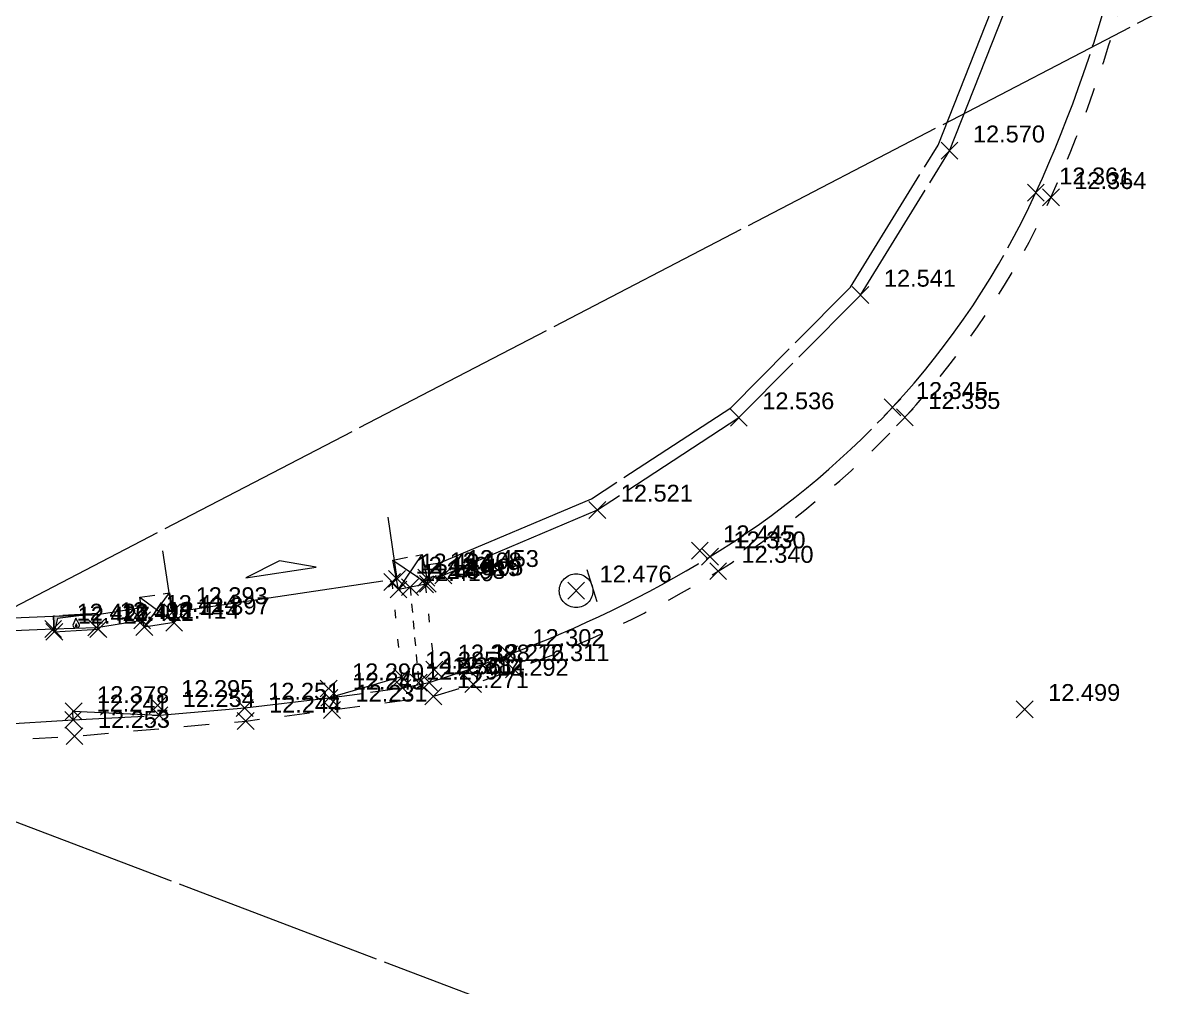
# Model space of a CAD drawing. Header units: metres. Extents: x 1224602 to 1224842, y 7187490 to 7187733.
# Drawn here: x 1224777.69 to 1224791.38, y 7187702.46 to 7187713.89 of the extents above; entities that cross this region are included whole.
import ezdxf

# ---------------------------------------------------------------- set-up
doc = ezdxf.new("R2010")
doc.units = ezdxf.units.M
doc.header["$PDMODE"] = 3
doc.header["$PDSIZE"] = 0.1
for name, pattern in [('LL_0822', [2.5, 2.5, 0]), ('LL_0824', [0.35, 0.1, -0.25]), ('LL_0827', [0.2, 0.1, -0.1]), ('LL_0829', [0.6, 0.3, -0.3]), ('SL_1146', [2.5, 2.5, 0]), ('Socle_Continu', [2.5, 2.5, 0]), ('YL_2901', [2.5, 2.5, 0])]:
    doc.linetypes.add(name, pattern=pattern)
for name, color, linetype, lineweight in [('CLOTU_SCS', 212, 'Socle_Continu', 13), ('GAZFL_SCS', 40, 'Socle_Continu', 13), ('SIGNV_SCS', 20, 'Socle_Continu', 13), ('SIGTA_SCI', 7, 'Socle_Continu', 13), ('SIGTO_SCI', 255, 'Socle_Continu', 13), ('VOIRI_SCS', 7, 'Socle_Continu', 13)]:
    doc.layers.add(name, color=color, linetype=linetype, lineweight=lineweight)
doc.layers.add('SIGTS_PSS', color=7, linetype='Socle_Continu', lineweight=13, true_color=0x9966cc)
doc.styles.get("Standard").update_dxf_attribs({"font": 'arial.ttf'})

# ---------------------------------------------------------------- blocks, each defined once
blk = doc.blocks.new('YP_1521')
at = {"layer": 'SIGTO_SCI', "color": 7, "linetype": 'Socle_Continu'}
blk.add_point((0, 0), dxfattribs=at)
at = {"layer": 'SIGTA_SCI', "linetype": 'Socle_Continu'}
blk.add_attdef('ALT', (0.278, 0.099), '', height=0.2, dxfattribs=at)
at = {"layer": 'SIGTA_SCI', "linetype": 'Socle_Continu', "flags": 9}
blk.add_attdef('CALQUE_ALT', (1.69, -1.18), '', height=0.2, dxfattribs=at)
at = {"layer": 'SIGTO_SCI', "linetype": 'Socle_Continu', "flags": 9}
for tag, p in [('ID', (1.69, 0.105)), ('NATURE', (1.69, -0.216)), ('FAMILLE', (1.69, -0.538)), ('CALQUE', (1.69, -0.859)), ('PCRS', (1.69, -1.823))]:
    blk.add_attdef(tag, p, '', height=0.2, dxfattribs=at)
blk = doc.blocks.new('LP_0841')
at = {"layer": 'VOIRI_SCS', "linetype": 'Socle_Continu', "flags": 128}
blk.add_lwpolyline([(0, 0), (0, 0.5), (1, 0)], dxfattribs=at)
at = {"layer": 'VOIRI_SCS', "linetype": 'Socle_Continu', "flags": 9}
for tag, p in [('ID', (1.428, 0.548)), ('NATURE', (1.428, 0.227)), ('FAMILLE', (1.428, -0.095)), ('CALQUE', (1.428, -0.416)), ('PCRS', (1.428, -0.737))]:
    blk.add_attdef(tag, p, '', height=0.2, dxfattribs=at)
blk = doc.blocks.new('LP_0842')
at = {"layer": 'VOIRI_SCS', "linetype": 'Socle_Continu', "flags": 128}
blk.add_lwpolyline([(1, 0), (1, 0.5), (0, 0)], dxfattribs=at)
at = {"layer": 'VOIRI_SCS', "linetype": 'Socle_Continu', "flags": 9}
for tag, p in [('ID', (1.488, 0.614)), ('NATURE', (1.488, 0.292)), ('FAMILLE', (1.488, -0.029)), ('CALQUE', (1.488, -0.35)), ('PCRS', (1.488, -0.672))]:
    blk.add_attdef(tag, p, '', height=0.2, dxfattribs=at)
blk = doc.blocks.new('HP_0569')
at = {"layer": 'SIGNV_SCS', "linetype": 'Socle_Continu'}
blk.add_line((-0.2, -0.2), (0.2, -0.2), dxfattribs=at)
blk.add_circle((0, 0), 0.2, dxfattribs=at)
at = {"layer": 'SIGNV_SCS', "linetype": 'Socle_Continu', "flags": 9}
for tag, p in [('ID', (0.713, 0.595)), ('NATURE', (0.713, 0.273)), ('FAMILLE', (0.713, -0.048)), ('CALQUE', (0.713, -0.369)), ('PCRS', (0.713, -0.69))]:
    blk.add_attdef(tag, p, '', height=0.2, dxfattribs=at)
blk = doc.blocks.new('JP_0703')
at = {"layer": 'GAZFL_SCS', "linetype": 'Socle_Continu'}
blk.add_hatch(color=256, dxfattribs=at).paths.add_polyline_path([(0, 0), (0, 0.359), (1, 0.359), (0.088, 0.3)])
h = blk.add_hatch(color=256, dxfattribs=at)
edge = h.paths.add_edge_path()
edge.add_line((0.505, 0.179), (0.471, 0.106))
edge.add_line((0.471, 0.106), (0.471, 0.096))
edge.add_ellipse((0.505, 0.099), major_axis=(-0.0336, 0), ratio=0.758629, start_angle=5.446, end_angle=174.554)
edge.add_line((0.538, 0.096), (0.538, 0.106))
edge.add_line((0.538, 0.106), (0.505, 0.179))
at = {"layer": 'GAZFL_SCS', "linetype": 'Socle_Continu', "flags": 128}
blk.add_lwpolyline([(0, 0.359), (0, 0), (1, 0), (1, 0.359)], close=True, dxfattribs=at)
at = {"layer": 'GAZFL_SCS', "linetype": 'Socle_Continu'}
blk.add_lwpolyline([(0, 0), (0, 0.359), (1, 0.359), (0.088, 0.3)], close=True, dxfattribs=at)
blk.add_lwpolyline([(0.578, 0.106), (0.578, 0.124), (0.505, 0.281), (0.432, 0.124), (0.432, 0.106, 0.066358), (0.436, 0.095, 0.1059), (0.452, 0.076, 0.086348), (0.476, 0.064, 0.076263), (0.505, 0.059, 0.076263), (0.534, 0.064, 0.086348), (0.557, 0.076, 0.1059), (0.574, 0.095, 0.066358)], format="xyb", close=True, dxfattribs=at)
at = {"layer": 'GAZFL_SCS', "linetype": 'Socle_Continu', "flags": 9}
for tag, p in [('ID', (1.013, 0.696)), ('NATURE', (1.013, 0.374)), ('FAMILLE', (1.013, 0.053)), ('CALQUE', (1.013, -0.268)), ('PCRS', (1.013, -0.589))]:
    blk.add_attdef(tag, p, '', height=0.2, dxfattribs=at)
blk = doc.blocks.new('SP_1162')
at = {"layer": 'CLOTU_SCS', "linetype": 'Socle_Continu'}
for p, q in [((0, 0), (1, 1)), ((0, 1), (1, 0))]:
    blk.add_line(p, q, dxfattribs=at)
at = {"layer": 'CLOTU_SCS', "linetype": 'Socle_Continu', "flags": 128}
blk.add_lwpolyline([(1, 0), (0, 0), (0, 1), (1, 1)], close=True, dxfattribs=at)
at = {"layer": 'CLOTU_SCS', "linetype": 'Socle_Continu', "flags": 9}
for tag, p in [('ID', (1.089, 0.299)), ('NATURE', (1.089, -0.022)), ('FAMILLE', (1.089, -0.344)), ('CALQUE', (1.089, -0.665)), ('PCRS', (1.089, -0.986))]:
    blk.add_attdef(tag, p, '', height=0.2, dxfattribs=at)
blk = doc.blocks.new('SP_1161')
at = {"layer": 'CLOTU_SCS', "linetype": 'Socle_Continu'}
for p, q in [((0, 0), (0, 0.2745)), ((1, 0.2745), (1, 0)), ((0.5, 0.1545), (0.3438, 0.103)), ((0.6563, 0.103), (0.5, 0.1545)), ((0.3438, 0.103), (0.6563, 0.103)), ((0.0625, 0), (0.9375, 0))]:
    blk.add_line(p, q, dxfattribs=at)
at = {"layer": 'CLOTU_SCS', "linetype": 'Socle_Continu', "flags": 9}
for tag, p in [('ID', (1.3598, 0.3853)), ('NATURE', (1.3598, 0.0641)), ('FAMILLE', (1.3598, -0.2572)), ('CALQUE', (1.3598, -0.5785)), ('PCRS', (1.3598, -0.8998))]:
    blk.add_attdef(tag, p, '', height=0.2, dxfattribs=at)

msp = doc.modelspace()

# ---------------------------------------------------------------- linework, layer by layer
at = {"layer": 'CLOTU_SCS', "linetype": 'SL_1146', "flags": 128}
for points in [[(1224782.448, 7187707.46), (1224782.635, 7187707.486), (1224784.431, 7187708.248), (1224786.085, 7187709.327), (1224787.505, 7187710.758), (1224788.545, 7187712.443), (1224789.272, 7187714.282), (1224789.528, 7187715.919), (1224789.645, 7187717.826), (1224789.611, 7187719.037), (1224788.923, 7187729.258)], [(1224782.477, 7187707.312), (1224782.675, 7187707.34), (1224784.502, 7187708.115), (1224786.18, 7187709.21), (1224787.623, 7187710.664), (1224788.679, 7187712.375), (1224789.418, 7187714.243), (1224789.677, 7187715.903), (1224789.795, 7187717.824), (1224789.761, 7187719.044), (1224789.073, 7187729.268)], [(1224766.345, 7187706.371), (1224771.313, 7187706.582), (1224778.041, 7187706.854), (1224778.545, 7187706.871), (1224779.093, 7187706.957)], [(1224766.351, 7187706.222), (1224771.319, 7187706.432), (1224778.046, 7187706.704), (1224778.559, 7187706.721), (1224779.102, 7187706.806), (1224779.115, 7187706.808)]]:
    msp.add_lwpolyline(points, dxfattribs=at)
at = {"layer": 'SIGTS_PSS', "linetype": 'YL_2901', "flags": 128}
msp.add_lwpolyline([(1224774.759, 7187705.496), (1224808.67, 7187723.114)], dxfattribs=at)
msp.add_lwpolyline([(1224718.643, 7187594.665), (1224724.194, 7187641.786), (1224743.464, 7187686.347), (1224774.759, 7187705.496), (1224807.6, 7187693.028), (1224838.124, 7187643.847), (1224818.746, 7187610.542), (1224772.174, 7187599.12)], close=True, dxfattribs=at)
at = {"layer": 'VOIRI_SCS', "linetype": 'LL_0822', "flags": 128}
msp.add_lwpolyline([(1224783.454, 7187706.402, 0.048266), (1224785.839, 7187707.561, 0.068671), (1224788.003, 7187709.332, 0.079695), (1224789.703, 7187711.878, 0.048348), (1224790.697, 7187714.753, 0.071445), (1224790.934, 7187717.273), (1224790.885, 7187718.283), (1224790.658, 7187722.322), (1224790.298, 7187728.406), (1224790.242, 7187728.536), (1224789.199, 7187729.841), (1224789.109, 7187729.842)], format="xyb", dxfattribs=at)
at = {"layer": 'VOIRI_SCS', "linetype": 'LL_0829', "flags": 128}
msp.add_lwpolyline([(1224719.567, 7187629.995), (1224719.57, 7187630.138), (1224719.557, 7187630.174), (1224719.588, 7187630.267), (1224719.545, 7187630.324), (1224720.833, 7187633.321), (1224721.222, 7187634.231), (1224722.181, 7187636.487), (1224722.239, 7187636.598), (1224724.439, 7187641.68), (1224725.237, 7187643.541), (1224726.46, 7187646.32), (1224727.566, 7187648.85), (1224730.462, 7187655.581), (1224732.075, 7187659.31), (1224732.999, 7187661.437), (1224737.7, 7187672.316), (1224738.489, 7187674.178), (1224739.407, 7187676.265), (1224740.909, 7187679.752), (1224744.847, 7187688.883), (1224746.288, 7187692.287), (1224746.828, 7187693.388), (1224747.113, 7187693.93), (1224747.415, 7187694.462), (1224747.655, 7187694.851), (1224747.907, 7187695.233), (1224748.171, 7187695.608), (1224748.444, 7187695.977), (1224749.016, 7187696.696), (1224749.616, 7187697.396), (1224750.235, 7187698.081), (1224750.751, 7187698.632), (1224750.866, 7187698.753), (1224751.509, 7187699.41), (1224751.84, 7187699.727), (1224752.181, 7187700.033), (1224752.671, 7187700.431), (1224753.179, 7187700.807), (1224753.701, 7187701.166), (1224753.822, 7187701.246), (1224754.231, 7187701.51), (1224754.769, 7187701.841), (1224755.314, 7187702.161), (1224755.867, 7187702.467), (1224756.427, 7187702.761), (1224756.932, 7187703.011), (1224757.443, 7187703.248), (1224757.961, 7187703.471), (1224758.484, 7187703.677), (1224759.015, 7187703.864), (1224759.552, 7187704.03), (1224759.675, 7187704.064), (1224760.097, 7187704.172), (1224760.647, 7187704.286), (1224761.144, 7187704.364), (1224761.654, 7187704.427), (1224762.647, 7187704.511), (1224769.787, 7187704.917), (1224774.773, 7187705.238), (1224778.3, 7187705.432), (1224780.33, 7187705.612), (1224781.355, 7187705.743), (1224782.557, 7187705.904), (1224783.029, 7187706.049), (1224783.512, 7187706.223, 0.052843), (1224785.935, 7187707.389, 0.067509), (1224788.15, 7187709.214, 0.080459), (1224789.883, 7187711.822, 0.049401), (1224790.869, 7187714.731, 0.061613), (1224791.137, 7187717.269), (1224791.12, 7187718.218), (1224791.032, 7187718.3), (1224790.885, 7187718.283)], format="xyb", dxfattribs=at)
at = {"layer": 'VOIRI_SCS', "linetype": 'LL_0824', "flags": 128}
for points in [[(1224782.182, 7187706.135), (1224782.068, 7187707.261)], [(1224782.459, 7187707.232), (1224782.569, 7187706.22)]]:
    msp.add_lwpolyline(points, dxfattribs=at)
at = {"layer": 'VOIRI_SCS', "linetype": 'LL_0827', "flags": 128}
msp.add_lwpolyline([(1224782.28, 7187707.199), (1224782.383, 7187706.067)], dxfattribs=at)
at = {"layer": 'VOIRI_SCS', "linetype": 'LL_0822', "flags": 128}
msp.add_lwpolyline([(1224763.652, 7187704.753), (1224769.746, 7187705.115), (1224774.758, 7187705.415), (1224778.283, 7187705.626), (1224779.306, 7187705.68), (1224780.319, 7187705.767), (1224781.322, 7187705.886), (1224782.191, 7187706.005), (1224782.507, 7187706.07), (1224782.977, 7187706.224), (1224783.454, 7187706.402)], dxfattribs=at)

# ---------------------------------------------------------------- block references
at = {"layer": 'CLOTU_SCS', "linetype": 'Socle_Continu', "xscale": 2.696556252544928, "yscale": 2.696556252544928, "rotation": 8.508176978058298}
msp.add_blockref('SP_1161', (1224779.458, 7187706.9), dxfattribs=at)
at = {"layer": 'CLOTU_SCS', "color": 6, "linetype": 'Socle_Continu'}
for p, xscale, yscale, rotation in [((1224782.143, 7187707.172), 0.3540774476050857, 0.3540774476050857, 10.94904031940435), ((1224779.127, 7187706.726), 0.3574808681527082, 0.3574808681527082, 8.450246006018096)]:
    msp.add_blockref('SP_1162', p, dxfattribs=dict(at, xscale=xscale, yscale=yscale, rotation=rotation))
at = {"layer": 'GAZFL_SCS', "linetype": 'Socle_Continu', "xscale": 0.5227574551627417, "yscale": 0.5227574551627417, "rotation": 3.446461569951097}
msp.add_blockref('JP_0703', (1224778.06, 7187706.669), dxfattribs=at)
at = {"layer": 'SIGNV_SCS', "linetype": 'Socle_Continu', "rotation": 106.9707682112556}
msp.add_blockref('HP_0569', (1224784.25, 7187707.157), dxfattribs=at)
at = {"layer": 'SIGTO_SCI', "linetype": 'Socle_Continu'}
ref = msp.add_blockref('YP_1521', (1224788.679, 7187712.375), dxfattribs=at)
ref.add_attrib('ALT', '12.570', (1224788.957, 7187712.474), dxfattribs={"layer": 'SIGTA_SCI', "linetype": 'Socle_Continu', "height": 0.2})
ref = msp.add_blockref('YP_1521', (1224789.703, 7187711.878), dxfattribs=at)
ref.add_attrib('ALT', '12.361', (1224789.981, 7187711.976), dxfattribs={"layer": 'SIGTA_SCI', "linetype": 'Socle_Continu', "height": 0.2})
ref = msp.add_blockref('YP_1521', (1224789.883, 7187711.822), dxfattribs=at)
ref.add_attrib('ALT', '12.364', (1224790.16, 7187711.921), dxfattribs={"layer": 'SIGTA_SCI', "linetype": 'Socle_Continu', "height": 0.2})
ref = msp.add_blockref('YP_1521', (1224787.623, 7187710.664), dxfattribs=at)
ref.add_attrib('ALT', '12.541', (1224787.901, 7187710.763), dxfattribs={"layer": 'SIGTA_SCI', "linetype": 'Socle_Continu', "height": 0.2})
ref = msp.add_blockref('YP_1521', (1224788.003, 7187709.332), dxfattribs=at)
ref.add_attrib('ALT', '12.345', (1224788.281, 7187709.431), dxfattribs={"layer": 'SIGTA_SCI', "linetype": 'Socle_Continu', "height": 0.2})
ref = msp.add_blockref('YP_1521', (1224786.18, 7187709.21), dxfattribs=at)
ref.add_attrib('ALT', '12.536', (1224786.458, 7187709.309), dxfattribs={"layer": 'SIGTA_SCI', "linetype": 'Socle_Continu', "height": 0.2})
ref = msp.add_blockref('YP_1521', (1224788.15, 7187709.214), dxfattribs=at)
ref.add_attrib('ALT', '12.355', (1224788.428, 7187709.313), dxfattribs={"layer": 'SIGTA_SCI', "linetype": 'Socle_Continu', "height": 0.2})
ref = msp.add_blockref('YP_1521', (1224784.502, 7187708.115), dxfattribs=at)
ref.add_attrib('ALT', '12.521', (1224784.78, 7187708.214), dxfattribs={"layer": 'SIGTA_SCI', "linetype": 'Socle_Continu', "height": 0.2})
ref = msp.add_blockref('YP_1521', (1224785.717, 7187707.633), dxfattribs=at)
ref.add_attrib('ALT', '12.445', (1224785.995, 7187707.732), dxfattribs={"layer": 'SIGTA_SCI', "linetype": 'Socle_Continu', "height": 0.2})
ref = msp.add_blockref('YP_1521', (1224785.839, 7187707.561), dxfattribs=at)
ref.add_attrib('ALT', '12.330', (1224786.117, 7187707.66), dxfattribs={"layer": 'SIGTA_SCI', "linetype": 'Socle_Continu', "height": 0.2})
ref = msp.add_blockref('YP_1521', (1224782.675, 7187707.34), dxfattribs=at)
ref.add_attrib('ALT', '12.453', (1224782.953, 7187707.439), dxfattribs={"layer": 'SIGTA_SCI', "linetype": 'Socle_Continu', "height": 0.2})
ref = msp.add_blockref('YP_1521', (1224785.935, 7187707.389), dxfattribs=at)
ref.add_attrib('ALT', '12.340', (1224786.212, 7187707.488), dxfattribs={"layer": 'SIGTA_SCI', "linetype": 'Socle_Continu', "height": 0.2})
ref = msp.add_blockref('YP_1521', (1224782.068, 7187707.261), dxfattribs=at)
ref.add_attrib('ALT', '12.410', (1224782.346, 7187707.36), dxfattribs={"layer": 'SIGTA_SCI', "linetype": 'Socle_Continu', "height": 0.2})
ref = msp.add_blockref('YP_1521', (1224782.125, 7187707.298), dxfattribs=at)
ref.add_attrib('ALT', '12.424', (1224782.403, 7187707.397), dxfattribs={"layer": 'SIGTA_SCI', "linetype": 'Socle_Continu', "height": 0.2})
ref = msp.add_blockref('YP_1521', (1224782.28, 7187707.199), dxfattribs=at)
ref.add_attrib('ALT', '12.398', (1224782.558, 7187707.298), dxfattribs={"layer": 'SIGTA_SCI', "linetype": 'Socle_Continu', "height": 0.2})
ref = msp.add_blockref('YP_1521', (1224782.459, 7187707.232), dxfattribs=at)
ref.add_attrib('ALT', '12.419', (1224782.737, 7187707.331), dxfattribs={"layer": 'SIGTA_SCI', "linetype": 'Socle_Continu', "height": 0.2})
ref = msp.add_blockref('YP_1521', (1224782.472, 7187707.312), dxfattribs=at)
ref.add_attrib('ALT', '12.408', (1224782.75, 7187707.411), dxfattribs={"layer": 'SIGTA_SCI', "linetype": 'Socle_Continu', "height": 0.2})
ref = msp.add_blockref('YP_1521', (1224782.491, 7187707.239), dxfattribs=at)
ref.add_attrib('ALT', '12.405', (1224782.769, 7187707.338), dxfattribs={"layer": 'SIGTA_SCI', "linetype": 'Socle_Continu', "height": 0.2})
ref = msp.add_blockref('YP_1521', (1224782.143, 7187707.172), dxfattribs=at)
ref.add_attrib('ALT', '12.419', (1224782.421, 7187707.271), dxfattribs={"layer": 'SIGTA_SCI', "linetype": 'Socle_Continu', "height": 0.2})
ref = msp.add_blockref('YP_1521', (1224784.25, 7187707.157), dxfattribs=at)
ref.add_attrib('ALT', '12.476', (1224784.528, 7187707.256), dxfattribs={"layer": 'SIGTA_SCI', "linetype": 'Socle_Continu', "height": 0.2})
ref = msp.add_blockref('YP_1521', (1224779.102, 7187706.806), dxfattribs=at)
ref.add_attrib('ALT', '12.414', (1224779.38, 7187706.905), dxfattribs={"layer": 'SIGTA_SCI', "linetype": 'Socle_Continu', "height": 0.2})
ref = msp.add_blockref('YP_1521', (1224779.458, 7187706.9), dxfattribs=at)
ref.add_attrib('ALT', '12.393', (1224779.736, 7187706.998), dxfattribs={"layer": 'SIGTA_SCI', "linetype": 'Socle_Continu', "height": 0.2})
ref = msp.add_blockref('YP_1521', (1224779.481, 7187706.778), dxfattribs=at)
ref.add_attrib('ALT', '12.397', (1224779.759, 7187706.877), dxfattribs={"layer": 'SIGTA_SCI', "linetype": 'Socle_Continu', "height": 0.2})
ref = msp.add_blockref('YP_1521', (1224778.046, 7187706.704), dxfattribs=at)
ref.add_attrib('ALT', '12.426', (1224778.324, 7187706.803), dxfattribs={"layer": 'SIGTA_SCI', "linetype": 'Socle_Continu', "height": 0.2})
ref = msp.add_blockref('YP_1521', (1224778.06, 7187706.669), dxfattribs=at)
ref.add_attrib('ALT', '12.427', (1224778.338, 7187706.768), dxfattribs={"layer": 'SIGTA_SCI', "linetype": 'Socle_Continu', "height": 0.2})
ref = msp.add_blockref('YP_1521', (1224778.559, 7187706.721), dxfattribs=at)
ref.add_attrib('ALT', '12.408', (1224778.837, 7187706.82), dxfattribs={"layer": 'SIGTA_SCI', "linetype": 'Socle_Continu', "height": 0.2})
ref = msp.add_blockref('YP_1521', (1224778.582, 7187706.701), dxfattribs=at)
ref.add_attrib('ALT', '12.411', (1224778.86, 7187706.799), dxfattribs={"layer": 'SIGTA_SCI', "linetype": 'Socle_Continu', "height": 0.2})
ref = msp.add_blockref('YP_1521', (1224779.127, 7187706.726), dxfattribs=at)
ref.add_attrib('ALT', '12.414', (1224779.405, 7187706.825), dxfattribs={"layer": 'SIGTA_SCI', "linetype": 'Socle_Continu', "height": 0.2})
ref = msp.add_blockref('YP_1521', (1224783.454, 7187706.402), dxfattribs=at)
ref.add_attrib('ALT', '12.302', (1224783.732, 7187706.501), dxfattribs={"layer": 'SIGTA_SCI', "linetype": 'Socle_Continu', "height": 0.2})
ref = msp.add_blockref('YP_1521', (1224782.182, 7187706.135), dxfattribs=at)
ref.add_attrib('ALT', '12.385', (1224782.46, 7187706.234), dxfattribs={"layer": 'SIGTA_SCI', "linetype": 'Socle_Continu', "height": 0.2})
ref = msp.add_blockref('YP_1521', (1224782.569, 7187706.22), dxfattribs=at)
ref.add_attrib('ALT', '12.388', (1224782.846, 7187706.318), dxfattribs={"layer": 'SIGTA_SCI', "linetype": 'Socle_Continu', "height": 0.2})
ref = msp.add_blockref('YP_1521', (1224782.977, 7187706.224), dxfattribs=at)
ref.add_attrib('ALT', '12.276', (1224783.254, 7187706.323), dxfattribs={"layer": 'SIGTA_SCI', "linetype": 'Socle_Continu', "height": 0.2})
ref = msp.add_blockref('YP_1521', (1224783.512, 7187706.223), dxfattribs=at)
ref.add_attrib('ALT', '12.311', (1224783.79, 7187706.322), dxfattribs={"layer": 'SIGTA_SCI', "linetype": 'Socle_Continu', "height": 0.2})
ref = msp.add_blockref('YP_1521', (1224781.314, 7187705.997), dxfattribs=at)
ref.add_attrib('ALT', '12.290', (1224781.592, 7187706.095), dxfattribs={"layer": 'SIGTA_SCI', "linetype": 'Socle_Continu', "height": 0.2})
ref = msp.add_blockref('YP_1521', (1224782.191, 7187706.005), dxfattribs=at)
ref.add_attrib('ALT', '12.279', (1224782.469, 7187706.104), dxfattribs={"layer": 'SIGTA_SCI', "linetype": 'Socle_Continu', "height": 0.2})
ref = msp.add_blockref('YP_1521', (1224782.383, 7187706.067), dxfattribs=at)
ref.add_attrib('ALT', '12.361', (1224782.661, 7187706.166), dxfattribs={"layer": 'SIGTA_SCI', "linetype": 'Socle_Continu', "height": 0.2})
ref = msp.add_blockref('YP_1521', (1224782.507, 7187706.07), dxfattribs=at)
ref.add_attrib('ALT', '12.284', (1224782.784, 7187706.169), dxfattribs={"layer": 'SIGTA_SCI', "linetype": 'Socle_Continu', "height": 0.2})
ref = msp.add_blockref('YP_1521', (1224783.029, 7187706.049), dxfattribs=at)
ref.add_attrib('ALT', '12.292', (1224783.307, 7187706.148), dxfattribs={"layer": 'SIGTA_SCI', "linetype": 'Socle_Continu', "height": 0.2})
ref = msp.add_blockref('YP_1521', (1224781.322, 7187705.886), dxfattribs=at)
ref.add_attrib('ALT', '12.245', (1224781.6, 7187705.985), dxfattribs={"layer": 'SIGTA_SCI', "linetype": 'Socle_Continu', "height": 0.2})
ref = msp.add_blockref('YP_1521', (1224782.557, 7187705.904), dxfattribs=at)
ref.add_attrib('ALT', '12.271', (1224782.835, 7187706.003), dxfattribs={"layer": 'SIGTA_SCI', "linetype": 'Socle_Continu', "height": 0.2})
ref = msp.add_blockref('YP_1521', (1224778.29, 7187705.726), dxfattribs=at)
ref.add_attrib('ALT', '12.378', (1224778.568, 7187705.825), dxfattribs={"layer": 'SIGTA_SCI', "linetype": 'Socle_Continu', "height": 0.2})
ref = msp.add_blockref('YP_1521', (1224779.287, 7187705.798), dxfattribs=at)
ref.add_attrib('ALT', '12.295', (1224779.565, 7187705.897), dxfattribs={"layer": 'SIGTA_SCI', "linetype": 'Socle_Continu', "height": 0.2})
ref = msp.add_blockref('YP_1521', (1224780.319, 7187705.767), dxfattribs=at)
ref.add_attrib('ALT', '12.251', (1224780.597, 7187705.865), dxfattribs={"layer": 'SIGTA_SCI', "linetype": 'Socle_Continu', "height": 0.2})
ref = msp.add_blockref('YP_1521', (1224781.355, 7187705.743), dxfattribs=at)
ref.add_attrib('ALT', '12.231', (1224781.633, 7187705.842), dxfattribs={"layer": 'SIGTA_SCI', "linetype": 'Socle_Continu', "height": 0.2})
ref = msp.add_blockref('YP_1521', (1224789.572, 7187705.751), dxfattribs=at)
ref.add_attrib('ALT', '12.499', (1224789.85, 7187705.85), dxfattribs={"layer": 'SIGTA_SCI', "linetype": 'Socle_Continu', "height": 0.2})
ref = msp.add_blockref('YP_1521', (1224778.283, 7187705.626), dxfattribs=at)
ref.add_attrib('ALT', '12.241', (1224778.561, 7187705.724), dxfattribs={"layer": 'SIGTA_SCI', "linetype": 'Socle_Continu', "height": 0.2})
ref = msp.add_blockref('YP_1521', (1224779.306, 7187705.68), dxfattribs=at)
ref.add_attrib('ALT', '12.254', (1224779.584, 7187705.779), dxfattribs={"layer": 'SIGTA_SCI', "linetype": 'Socle_Continu', "height": 0.2})
ref = msp.add_blockref('YP_1521', (1224780.33, 7187705.612), dxfattribs=at)
ref.add_attrib('ALT', '12.244', (1224780.608, 7187705.711), dxfattribs={"layer": 'SIGTA_SCI', "linetype": 'Socle_Continu', "height": 0.2})
ref = msp.add_blockref('YP_1521', (1224778.3, 7187705.432), dxfattribs=at)
ref.add_attrib('ALT', '12.253', (1224778.578, 7187705.531), dxfattribs={"layer": 'SIGTA_SCI', "linetype": 'Socle_Continu', "height": 0.2})
at = {"layer": 'VOIRI_SCS', "linetype": 'Socle_Continu'}
for name, p, xscale, yscale, zscale, rotation in [('LP_0842', (1224781.322, 7187705.886), 0.8777, 0.2606703431132444, 1.99999999077347, 7.807075188451391), ('LP_0841', (1224778.283, 7187705.626), 1.0237, 0.2020838686218502, 1.689328071268301, 3.039115676219305)]:
    msp.add_blockref(name, p, dxfattribs=dict(at, xscale=xscale, yscale=yscale, zscale=zscale, rotation=rotation))

doc.saveas('drawing.dxf')
